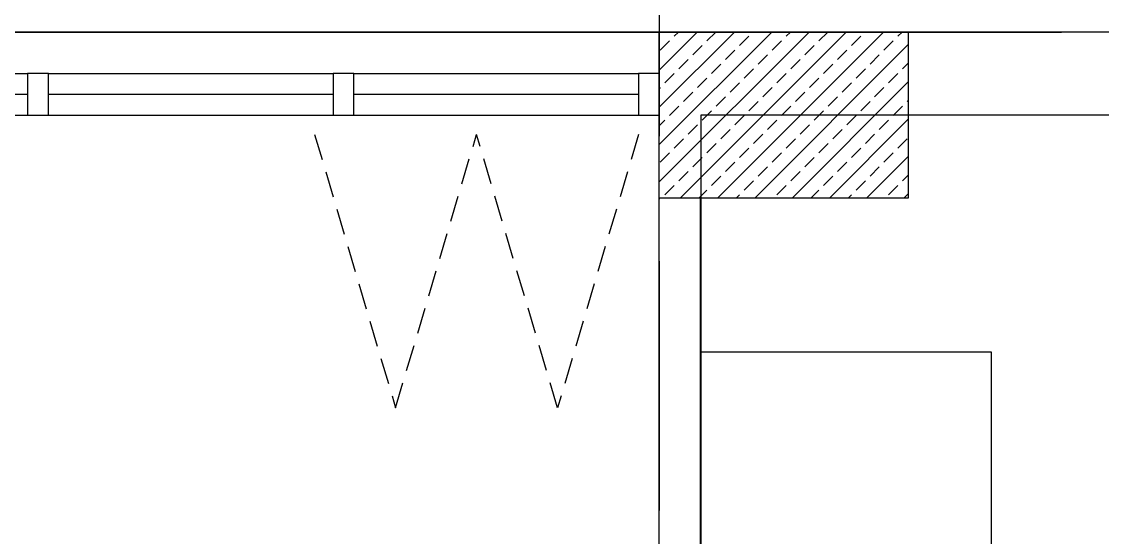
# Model space of a CAD drawing. Header units: millimetres. Extents: x 82776 to 137242, y 11666 to 27998.
# Drawn here: x 104416.7 to 104677, y 27476.3 to 27600.4 of the extents above; entities that cross this region are included whole.
import ezdxf

# ---------------------------------------------------------------- set-up
doc = ezdxf.new("R2010")
doc.units = ezdxf.units.MM
doc.linetypes.add('( Hidden )', pattern=[0.375, 0.25, -0.125])
doc.linetypes.add('ACAD_ISO10W100', pattern=[18, 12, -3, 0, -3])
doc.layers.add('0_IFC_Area', color=100, linetype='Continuous', plot=False)
for name, color, linetype in [('0_IFC_Elevation_5', 252, 'Continuous'), ('0_IFC_Grid', 14, 'ACAD_ISO10W100'), ('0_IFC_Hatch_Structure', 251, 'Continuous'), ('1_IFC_Concrete_Section', 50, 'Continuous'), ('2_IFC_Wall', 130, 'Continuous'), ('3_IFC_Window', 136, 'Continuous'), ('6_IFC_Furniture', 35, 'Continuous')]:
    doc.layers.add(name, color=color, linetype=linetype)

# ---------------------------------------------------------------- blocks, each defined once
blk = doc.blocks.new('A NK ST')
at = {"layer": '0_IFC_Hatch_Structure', "transparency": 33554687}
h = blk.add_hatch(dxfattribs=at)
h.set_pattern_fill('ANSI33', color=256, angle=180)
h.set_pattern_definition([(225, (-105891.8524927841, -41506.19654827444), (4.490128060534575, -4.490128060534577), []), (225, (-105896.3426227841, -41506.19654827444), (4.490128060534575, -4.490128060534577), [3.174999999999999, -1.587499999999999])])
h.paths.add_polyline_path([(1610, 1.45519e-11), (1610, -39.99999999998545), (1550, -39.99999999998545), (1550, 1.45519e-11)])
at = {"layer": '1_IFC_Concrete_Section'}
blk.add_lwpolyline([(1610, 1.45519e-11), (1610, -39.99999999998545), (1550, -39.99999999998545), (1550, 1.45519e-11)], close=True, dxfattribs=at)
blk = doc.blocks.new('*U98')
blk.add_wipeout([(0, 0), (250.00000000000003, 0), (250.00000000000003, -70.00000000000006), (0, -70.00000000000006)]).dxf.layer = '6_IFC_Furniture'
at = {"layer": '6_IFC_Furniture', "transparency": 33554687}
blk.add_lwpolyline([(0, -70), (0, 0), (250, 0), (250, -70)], close=True, dxfattribs=at)
blk = doc.blocks.new('A K1 PLAN')
at = {"rotation": 270}
blk.add_blockref('*U98', (1630, 622.9898222977208), dxfattribs=at)
at = {"layer": '2_IFC_Wall'}
for points in [[(2000, 40.00000000001455), (2000, 700), (0, 700), (0, -150), (1550, -150)], [(1940, 40.00000000001455), (1940, 50.00000000001455), (1915.028686229838, 50.00000000000728), (1915.028686229838, 60.00000000000728), (1980, 60.00000000002547), (1980, 285.0000000000146), (1735, 285.0000000000146), (1735, 150.0000000000145), (1720, 150.0000000000145), (1720, 295.0000000000145), (1980, 295.0000000000145), (1980, 680), (1560, 680), (1560, 145.0030757955828), (1550, 145.0030757955828), (1550, 190.0123031822841), (1295.016794922529, 190.0123031822841)], [(1285.016794922529, 200.0123031822841), (1550, 200.0123031822841), (1550, 680), (620, 680)]]:
    blk.add_lwpolyline(points, dxfattribs=at)
blk = doc.blocks.new('A_AKS')
at = {"layer": '0_IFC_Grid', "ltscale": 5}
for points in [[(1550.000000010754, 1354.999999998981), (1549.998086959589, 255.0000001254484)], [(-125.0000000108411, 1229.99999999885), (2125.002307574614, 1230.000000000003)]]:
    blk.add_lwpolyline(points, dxfattribs=at)
blk = doc.blocks.new('A_K1_ALAN')
at = {"layer": '0_IFC_Area'}
for points in [[(-430, 810.0000346417766), (-950, 810.0000346417619), (-949.9997693927872, 330.0122153028897), (-430, 330.012337824046)], [(0, 770.0000346417619), (-20, 770.0000346417619), (-20, 810.0000346417619), (-370, 810.0000346417619), (-370, 790.0000346417764), (-420.1012125063861, 790.0000346417764), (-420, 170.0000346417764), (-259.9999999999854, 170.0000346417764), (-259.9999999999854, 425.0000346417764), (0, 425.0000346417764)]]:
    blk.add_lwpolyline(points, close=True, dxfattribs=at)
blk = doc.blocks.new('PEN 520 PLAN')
blk.add_wipeout([(-449.6161359386023, -3.492638848711067), (70.38386406093201, -3.492638850108051), (70.38386406093201, 16.5073611499065), (-449.6161359386023, 16.507361151303485)]).dxf.layer = '3_IFC_Window'
at = {"layer": '0_IFC_Elevation_5'}
blk.add_lwpolyline([(-449.6161359386023, 6.507361151303484), (-449.6161359386023, 16.50736115130348), (70.38386406093196, 16.5073611499065), (70.38386406093196, 6.5073611499065)], dxfattribs=at)
at = {"layer": '3_IFC_Window'}
for points in [[(-444.6161359386024, 6.507361151303484), (70.38386406093196, 6.507361151303484)], [(-444.6161359386024, 1.507361151303484), (65.38386406139762, 1.507361151303484)], [(-449.6161359386023, -3.492638848696515), (70.38386406093196, -3.492638848696515)]]:
    blk.add_lwpolyline(points, dxfattribs=at)
for points in [[(-81.75899308179214, 6.5073611513507785), (-76.75899308179214, 6.507361151351038), (-76.75899308179214, -3.4926388486492144), (-81.75899308179214, -3.4926388486492144)], [(-8.187564510430091, 6.5073611513507785), (-3.1875645104300947, 6.507361151351038), (-3.1875645104300947, -3.4926388486492144), (-8.187564510430091, -3.4926388486492144)], [(65.38386406093196, 6.5073611513507785), (70.38386406093196, 6.507361151351038), (70.38386406093196, -3.4926388486492144), (65.38386406093196, -3.4926388486492144)]]:
    blk.add_wipeout(points).dxf.layer = '3_IFC_Window'
at = {"layer": '2_IFC_Wall'}
blk.add_lwpolyline([(70.38386406093196, -3.492638848696515), (70.38386406093196, 16.50736115130348)], dxfattribs=at)
at = {"layer": '3_IFC_Window'}
for points in [[(-81.75899308179214, -3.492638848696515), (-76.75899308179214, -3.492638848696515), (-76.75899308179214, 6.507361151303484), (-81.75899308179214, 6.507361151303484)], [(-8.187564510430091, -3.492638848696515), (-3.187564510430092, -3.492638848696515), (-3.187564510430092, 6.507361151303484), (-8.187564510430091, 6.507361151303484)], [(65.38386406093196, -3.492638848696515), (70.38386406093196, -3.492638848696515), (70.38386406093196, 6.507361151303484), (65.38386406093196, 6.507361151303484)]]:
    blk.add_lwpolyline(points, close=True, dxfattribs=at)
blk = doc.blocks.new('A$C2eff387a')
blk.add_blockref('PEN 520 PLAN', (170.4274882744794, -17.20261686959929))
blk = doc.blocks.new('A K1 DOGRAMA')
at = {"layer": '3_IFC_Window', "linetype": '( Hidden )', "ltscale": 25}
for points in [[(1466.996056354604, -24.65749206653709), (1486.497042265953, -90.46268994853745), (1505.998028177302, -24.65749206653709)], [(1545, -24.65749206653709), (1525.499014088651, -90.46268994853745), (1505.998028177302, -24.65749206653709)]]:
    blk.add_lwpolyline(points, dxfattribs=at)
blk.add_blockref('A$C2eff387a', (1309.188647664588, 0.695253260571917))

msp = doc.modelspace()

# ---------------------------------------------------------------- block references
msp.add_blockref('A K1 PLAN', (103020.2940659389, 26897.90660629191))

# ---------------------------------------------------------------- next in the draw order: block references
for name, p in [('A_AKS', (103020.2942833203, 26367.9066063031)), ('A NK ST', (103020.2940659389, 27597.90660629191)), ('A_K1_ALAN', (105000.2940659389, 26767.90657165015))]:
    msp.add_blockref(name, p)

# ---------------------------------------------------------------- next in the draw order: block references
msp.add_blockref('A K1 DOGRAMA', (103020.2940659389, 27597.90660630202))

doc.saveas('drawing.dxf')
